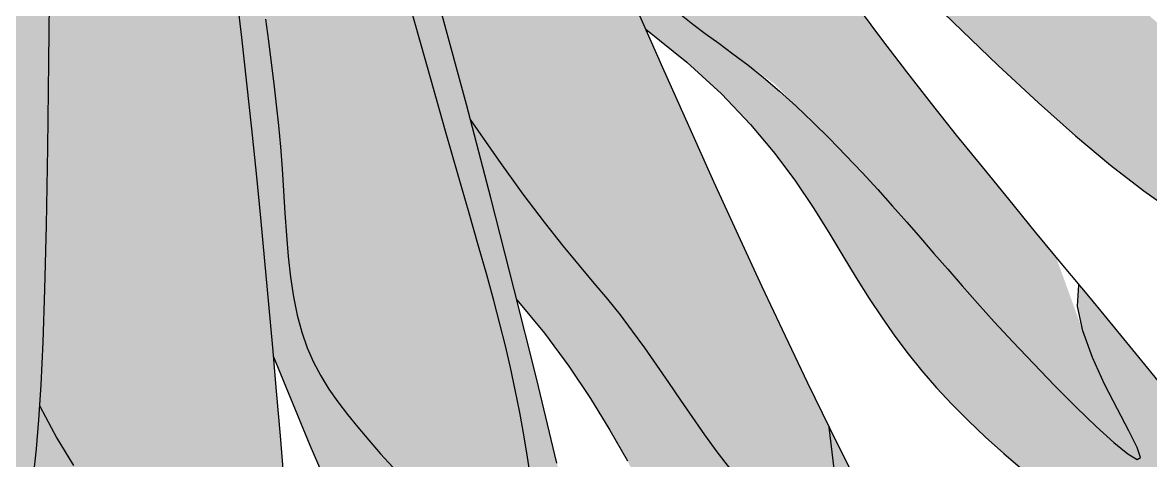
# Model space of a CAD drawing. Header units: millimetres. Extents: x 471 to 1044, y 7 to 541.
# Drawn here: x 530.57 to 540.52, y 172.31 to 176.17 of the extents above; entities that cross this region are included whole.
import ezdxf

# ---------------------------------------------------------------- set-up
doc = ezdxf.new("R2010")
doc.units = ezdxf.units.MM
for name, color, linetype in [('Images', 7, 'Continuous'), ('magpie', 4, 'Continuous'), ('magpiefill', 3, 'Continuous')]:
    doc.layers.add(name, color=color, linetype=linetype)
picture_1 = doc.add_image_def('image6.png', size_in_pixel=(273, 248))

msp = doc.modelspace()

# ---------------------------------------------------------------- hatches: boundary and pattern name
at = {"layer": 'magpiefill'}
h = msp.add_hatch(color=253, dxfattribs=at)
h.dxf.hatch_style = 1
h.paths.add_polyline_path([(541.5129432499475, 175.3733908780069), (541.1127354585493, 175.7141268329055), (540.7082558464232, 176.0632399784378), (540.3062636119953, 176.4163525426866), (540.0832722351145, 176.6166263986328), (540.0964367161837, 176.3942405633852), (540.0446869026903, 176.2707380769774), (539.9376052599828, 176.231745671993), (539.7847742534104, 176.2628900810153), (539.5957763483219, 176.3497980366276), (539.3801940100664, 176.4780962714135), (539.1476097039925, 176.6334115179562), (538.9076058954494, 176.8013705088393), (538.6683211800794, 176.9703017851824), (538.4321186746982, 177.1393411222519), (538.1999176264153, 177.3103261038506), (537.9726372823399, 177.4850943137814), (537.751196889581, 177.665483335847), (537.5365156952483, 177.8533307538502), (537.3295129464508, 178.050474151594), (537.1311078902978, 178.2587511128809), (536.9419223695313, 178.4792290594539), (536.761388609424, 178.709894764816), (536.5886414308814, 178.9479648404101), (536.4228156548088, 179.1906558976791), (536.2630461021118, 179.435184548066), (536.1084675936959, 179.6787674030136), (535.9582149504662, 179.9186210739652), (535.8114229933284, 180.1519621723638), (535.6709387938544, 180.3737770982281), (535.5544584262817, 180.5701314058835), (535.4833902155146, 180.7248604382309), (535.479142486457, 180.8217995381715), (535.5631235640134, 180.8447840486066), (535.7567417730875, 180.7776493124373), (536.0814054385836, 180.6042306725647), (536.5585228854058, 180.3083634718902), (536.4583888237548, 180.4277822134268), (536.1180949074384, 180.8347102071736), (535.7770584373961, 181.2389702475766), (535.4361133592124, 181.634916921545), (535.0960936184708, 182.0169048159881), (534.7578331607554, 182.3792885178154), (534.4221659316498, 182.7164226139366), (534.3642722374191, 182.6006932344003), (534.6225995312213, 182.2779447045828), (534.7517646050144, 181.9551961747652), (534.4290515689423, 181.6787247453678), (534.611589627921, 181.4126232306708), (534.805775353306, 181.1271896683587), (535.0088015192969, 180.8262049470582), (535.2178609000931, 180.5134499553961), (535.4301462698947, 180.192705581999), (535.642850402901, 179.8677527154936), (535.8531660733117, 179.5423722445068), (536.0582860553264, 179.2203450576653), (536.2561548817556, 178.9047273124697), (536.4477241198529, 178.5956762419166), (536.6346970954821, 178.2926243478775), (536.6518698916786, 178.2648594075045), (537.2840247359254, 177.645132735068), (537.8439632266233, 177.0942488595479), (538.3403025302576, 176.6065423972896), (538.7816598133137, 176.176347964639), (539.1766522422763, 175.798000177942), (539.5338969836308, 175.4658336535445), (539.8620112038622, 175.1741830077922), (540.1696120694555, 174.9173828570311), (540.4639571569685, 174.6900770013427), (540.7468656832483, 174.4881459757515), (541.0187972752149, 174.3077794990177), (541.2802115597879, 174.1451672899015), (541.5315681638872, 173.9964990671633), (541.7733267144326, 173.857964549563), (542.0059468383439, 173.7257534558611), (542.2298881625408, 173.5960555048177), (542.4453985253983, 173.4660557725429), (542.6518786111118, 173.3369207645459), (542.8485173153316, 173.2108123436858), (543.0345035337083, 173.0898923728216), (543.2090261618922, 172.9763227148124), (543.371274095534, 172.8722652325172), (543.5204362302838, 172.7798817887953), (543.6557014617924, 172.7013342465054), (543.7765651014132, 172.6382259873924), (543.8837481233122, 172.5899264687435), (543.9782779173582, 172.5552466667312), (544.0611818734203, 172.5329975575283), (544.1334873813676, 172.5219901173076), (544.196221831069, 172.5210353222417), (544.2504126123935, 172.5289441485034), (544.29708711521, 172.5445275722655), (544.3368131069548, 172.5668758096367), (544.3683198653321, 172.5961960364708), (544.3898770456135, 172.6329746685577), (544.3997543030706, 172.6776981216872), (544.3962212929748, 172.7308528116491), (544.3775476705976, 172.7929251542333), (544.3420030912105, 172.8644015652297), (544.287857210085, 172.9457684604282), (544.2132985698144, 173.0378455436166), (544.1161912622779, 173.1427856705752), (543.9943182666768, 173.2630749850823), (543.8454625622123, 173.4011996309163), (543.6674071280856, 173.5596457518556), (543.4579349434977, 173.7408994916784), (543.2148289876496, 173.9474469941632), (542.9358722397428, 174.1817744030881), (542.6203437155157, 174.4452238762825), (542.2735065768568, 174.7345616277783), (541.902120022192, 175.0454098856588)])
h = msp.add_hatch(color=255, dxfattribs=at)
h.dxf.hatch_style = 1
h.paths.add_polyline_path([(536.0756619253268, 176.6063701838495), (536.1373867386179, 176.5069786664588), (536.2082500458465, 176.4139646526996), (536.2898740702938, 176.3266705842116), (536.3819343623679, 176.2431057481584), (536.4836198042588, 176.1609461430841), (536.5941192781561, 176.0778677675331), (537.1968678463733, 175.6388053242409), (537.9479264858328, 174.8947908124799), (538.4026775616269, 174.3799632307091), (538.4737025758772, 174.2977867283249), (538.9360431922443, 173.7662897622925), (538.9965750183588, 173.6979501778399), (539.1449711071208, 173.5337389371298), (539.3090484748504, 173.3562322793325), (539.4899066082726, 173.16507890695), (539.6796327542219, 172.9693316020741), (539.8680610995604, 172.7803941666947), (540.0450258311499, 172.6096704028016), (540.2003611358527, 172.4685641123843), (540.3239012005308, 172.3684790974325), (540.4054802120462, 172.3208191599361), (540.434932357261, 172.3369881018846), (540.410460381433, 172.4121497871272), (540.1178699202178, 172.9838340569436), (540.0103341052923, 173.2193314030607), (539.688497011969, 174.1088735124829), (538.8412026585016, 175.139442463938), (538.0168856734404, 176.1936436980698), (537.3916980027518, 177.0888054211338), (536.9348166043899, 177.8073917640732), (536.2526214458297, 178.9103634457599), (536.0582860553263, 179.2203450576653), (535.8531660733117, 179.5423722445069), (535.642850402901, 179.8677527154936), (535.4301462698946, 180.1927055819991), (535.2178609000931, 180.5134499553961), (535.0088015192968, 180.8262049470584), (534.8057753533059, 181.1271896683588), (534.611589627921, 181.4126232306708), (534.4290515689423, 181.6787247453678), (534.2996882736313, 181.5678979389843), (534.2351071636265, 181.1805997032031), (534.4288533474239, 180.7933014674222), (534.385578433279, 180.7770815346783), (534.4597864916184, 180.4587183441085), (534.5457260370075, 180.1658813767668), (534.64085596988, 179.8955417065667), (534.7426351906694, 179.6446704074217), (534.8485225998093, 179.4102385532452), (534.9559770977335, 179.1892172179506), (535.0624575848753, 178.9785774754514), (535.4078787981065, 178.2966038786901), (535.6605219988751, 177.6688518544615), (536.0547702848376, 176.6468940771549)])
h = msp.add_hatch(color=253, dxfattribs=at)
h.dxf.hatch_style = 1
h.paths.add_polyline_path([(541.3704679469944, 172.0403183733727), (541.1593736602707, 172.3093166070394), (540.9384199828424, 172.5862146251127), (540.7094093602199, 172.8693820283376), (540.4742343580015, 173.1573055194195), (540.2347875417854, 173.4484718010639), (539.9929614771704, 173.7413675759764), (539.8920629609178, 173.8634187815928), (539.8803022887134, 173.6721930009657), (539.9254799395494, 173.4538641997896), (540.0103341052923, 173.2193314030607), (540.1178699202178, 172.9838340569436), (540.2310925186016, 172.7626116076029), (540.3330070347196, 172.5709035012031), (540.4066186028475, 172.4239491839087), (540.434932357261, 172.3369881018846), (540.4054802120462, 172.3208191599361), (540.3239012005308, 172.3684790974325), (540.2003611358527, 172.4685641123843), (540.0450258311499, 172.6096704028016), (539.8680610995604, 172.7803941666947), (539.6796327542219, 172.9693316020741), (539.4899066082726, 173.16507890695), (539.3090484748504, 173.3562322793326), (539.1449711071208, 173.5337389371298), (538.9965750183588, 173.6979501778399), (538.8605076618676, 173.8515683188584), (538.7334164909494, 173.9972956775811), (538.6119489589073, 174.1378345714036), (538.492752519044, 174.2758873177219), (538.372474624662, 174.4141562339315), (538.2477627290642, 174.5553436374281), (538.1160843973128, 174.7013231347407), (537.9781876415068, 174.8506534889314), (537.8356405855048, 175.0010647521953), (537.6900113531656, 175.1502869767278), (537.5428680683476, 175.2960502147242), (537.3957788549096, 175.4360845183796), (537.2503118367099, 175.5681199398895), (537.1080351376073, 175.689886531449), (536.9703907137857, 175.7998800034634), (536.8383158507297, 175.8996586991785), (536.71262166625, 175.9915466200497), (536.5941192781561, 176.0778677675331), (536.4836198042588, 176.1609461430841), (536.3819343623679, 176.2431057481584), (536.2898740702938, 176.3266705842116), (536.2082500458465, 176.4139646526996), (536.1373867386179, 176.5069786664588), (536.0756619253268, 176.6063701838495), (536.0209667144732, 176.7124634746129), (535.9711922145572, 176.8255828084902), (535.9242295340792, 176.9460524552225), (535.8779697815396, 177.0741966845509), (535.8303040654383, 177.2103397662166), (535.7791234942758, 177.3548059699609), (535.7226616488157, 177.5077754445012), (535.6605219988751, 177.6688518544615), (535.592650486535, 177.8374947434421), (535.5189930538763, 178.0131636550433), (535.4394956429794, 178.1953181328655), (535.3541041959254, 178.383417720509), (535.262764654795, 178.576921961574), (535.1654229616688, 178.7752903996611), (535.0624575848753, 178.9785774754514), (534.9559770977334, 179.1892172179506), (534.8485225998093, 179.4102385532452), (534.7426351906694, 179.6446704074217), (534.64085596988, 179.8955417065667), (534.5457260370075, 180.1658813767668), (534.4597864916184, 180.4587183441084), (534.385578433279, 180.7770815346783), (533.9121959060359, 180.5996523495317), (534.2770083369031, 179.920296453217), (534.6136113484215, 179.263937478029), (534.9252005827273, 178.6299770240814), (535.2149716819565, 178.0178166914874), (535.4861202882455, 177.4268580803603), (535.7418420437305, 176.8565027908133), (535.9853325905475, 176.3061524229598), (536.0691445272516, 176.1163529486039), (536.4302693894191, 175.8251520751245), (536.7358320084679, 175.5449111147061), (536.9930591606668, 175.2760100350297), (537.2091776222841, 175.0188288037766), (537.3914141695884, 174.7737473886276), (537.5469955788483, 174.5411457572637), (537.6831486263321, 174.3214038773662), (537.8071000883086, 174.114901716616), (537.9251832039122, 173.9216721712717), (538.0401570637415, 173.7403598519023), (538.153887221261, 173.5692622976542), (538.2682392299355, 173.4066770476738), (538.3850786432293, 173.2509016411076), (538.5062710146073, 173.1002336171021), (538.6336818975337, 172.9529705148037), (538.7691768454735, 172.8074098733587), (538.9141122133702, 172.6621690061887), (539.0678075620847, 172.5171443238141), (539.2290732539564, 172.3725520110306), (539.3967196513255, 172.2286082526335), (539.5695571165317, 172.0855292334184), (539.7463960119147, 171.9435311381807), (539.9260466998145, 171.802830151716), (540.1073195425708, 171.6636424588197), (540.2890158951137, 171.526292337927), (540.4699010827342, 171.3915364420324), (540.6487314233136, 171.2602395177698), (540.8242632347329, 171.1332663117731), (540.9952528348736, 171.0114815706766), (541.1604565416168, 170.8957500411142), (541.3186306728437, 170.78693646972), (541.4685315464355, 170.685905603128), (541.6091497974384, 170.5933240167134), (541.7404133295573, 170.5090656008158), (541.8624843636622, 170.4328060745159), (541.9755251206232, 170.3642211568944), (542.0796978213099, 170.3029865670321), (542.1751646865923, 170.2487780240096), (542.2620879373404, 170.2012712469078), (542.3406297944241, 170.1601419548072), (542.4109614906099, 170.1251289206875), (542.4732903062509, 170.0962231331226), (542.527832533597, 170.0734786345853), (542.5748044648979, 170.0569494675487), (542.6144223924032, 170.0466896744855), (542.646902608363, 170.0427532978685), (542.6724614050268, 170.0451943801705), (542.6913150746445, 170.0540669638644), (542.7033464558294, 170.0698124262411), (542.707104572649, 170.094421483863), (542.7008049955342, 170.1302721881108), (542.6826632949161, 170.1797425903652), (542.6508950412257, 170.2452107420067), (542.6037158048939, 170.3290546944158), (542.5393411563517, 170.4336524989732), (542.4559866660303, 170.5613822070595), (542.3523906168002, 170.7138562099822), (542.2293821412914, 170.8896242587564), (542.088313084573, 171.0864704443242), (541.9305352917146, 171.3021788576277), (541.7574006077858, 171.5345335896089), (541.5702608778558, 171.7813187312099)])
h = msp.add_hatch(color=255, dxfattribs=at)
h.dxf.hatch_style = 1
h.paths.add_polyline_path([(535.9853325905475, 176.3061524229598), (535.7418420437303, 176.8565027908133), (535.4861202882454, 177.4268580803603), (535.2149716819565, 178.0178166914874), (534.9252005827273, 178.6299770240815), (534.6136113484215, 179.263937478029), (534.2770083369032, 179.9202964532169), (533.9121959060359, 180.5996523495317), (533.3955384646481, 180.7287517614586), (533.4601195746529, 180.2769038197141), (533.1331474436873, 180.1877740393351), (533.270669771875, 179.7465455484325), (533.4358495291337, 179.1967568136304), (533.6232215939974, 178.5564180208945), (533.8273208449993, 177.8435393561904), (534.0426821606732, 177.0761310054835), (534.2638404195527, 176.2722031547397), (534.4853305001712, 175.4497659899243), (534.5196367768416, 175.3192783757592), (534.7683725059887, 174.9604503744308), (534.9846545978736, 174.6615866535943), (535.1727793860706, 174.4131943705528), (535.337043204154, 174.2057806826096), (535.4817423856983, 174.0298527470679), (535.6111732642778, 173.8759177212311), (535.7296321734669, 173.7344827624023), (535.8414154468401, 173.5960550278847), (535.9502070059175, 173.4529580184208), (536.0572411240037, 173.3047806085091), (536.1631396623488, 173.1529280160877), (536.2685244822035, 172.9988054590943), (536.3740174448178, 172.8438181554671), (536.4802404114422, 172.6893713231436), (536.587815243327, 172.5368701800617), (536.6973638017225, 172.3877199441594), (536.8091294280291, 172.243420411428), (536.9218413842473, 172.1058496900729), (537.033850412527, 171.9769804663529), (537.143507255019, 171.8587854265269), (537.2491626538734, 171.7532372568538), (537.3491673512406, 171.6623086435923), (537.441872089271, 171.5879722730014), (537.5256276101147, 171.5322008313399), (537.5988099942755, 171.4981644286082), (537.6598966756688, 171.4938228697731), (537.7073904265636, 171.5283333835428), (537.7397940192285, 171.6108531986258), (537.7556102259324, 171.7505395437303), (537.7533418189441, 171.9565496475646), (537.7314915705323, 172.238040738837), (537.6885622529658, 172.6041700462559), (537.4997098709762, 172.9919244831077), (537.3012371874598, 173.4070508271613), (537.0967893674468, 173.8419311295607), (536.8863934533574, 174.2963762230207), (536.6700764876118, 174.7701969402563), (536.4478655126302, 175.2632041139822), (536.2197875708329, 175.7752085769133)])
h = msp.add_hatch(color=255, dxfattribs=at)
h.dxf.hatch_style = 1
h.paths.add_polyline_path([(534.1748498286449, 175.6669118288522), (534.0310457012004, 176.1738114935599), (533.8719081264521, 176.7325305042046), (533.6982058659838, 177.3377396743128), (533.5107076813789, 177.984109817411), (533.3101823342207, 178.6663117470254), (533.0973985860928, 179.3790162766825), (532.8731251985787, 180.1168942199091), (532.7497188032501, 180.0832547018238), (532.4268075456596, 180.2769038197141), (532.2330613618622, 180.3414535256777), (532.0559887621985, 180.105475009488), (532.096654791542, 179.9044351462929), (532.1420197644658, 179.7092022424179), (532.1906708221957, 179.5171863618231), (532.241195105958, 179.3257975684684), (532.2921797569788, 179.132445926314), (532.3422119164842, 178.9345414993199), (532.3898787257003, 178.7294943514461), (532.4337673258532, 178.5147145466526), (532.4728265067929, 178.2885617495084), (532.5074516528653, 178.0531940270179), (532.5383997970399, 177.8117190467945), (532.5664279722864, 177.5672444764513), (532.5922932115747, 177.3228779836016), (532.6167525478743, 177.081727235859), (532.6405630141547, 176.8468999008365), (532.664481643386, 176.6215036461474), (532.6890581848193, 176.4077588784896), (532.7140132528328, 176.2043369608987), (532.7388601780867, 176.0090219954951), (532.7631122912408, 175.8195980843986), (532.786282922955, 175.6338493297297), (532.8078854038895, 175.4495598336085), (532.8274330647039, 175.2645136981552), (532.8444392360585, 175.0764950254899), (532.8587326806996, 174.8840535740799), (532.8714038897205, 174.6888017277806), (532.8838587863005, 174.4931175267945), (532.8975032936196, 174.299379011324), (532.913743334857, 174.1099642215717), (532.9339848331928, 173.9272511977399), (532.9596337118063, 173.7536179800313), (532.9920958938773, 173.5914426086482), (533.0325069322254, 173.4423464745249), (533.0809208982305, 173.3049243715226), (533.1371214929125, 173.1770144442344), (533.2008924172912, 173.0564548372532), (533.2720173723868, 172.9410836951722), (533.3502800592189, 172.8287391625842), (533.4354641788076, 172.7172593840824), (533.5273534321727, 172.6044825042597), (533.6255242377376, 172.48877812324), (533.7287238835394, 172.3706416632711), (533.8354923750185, 172.2511000021315), (533.9443697176155, 172.1311800175999), (534.0538959167708, 172.0119085874545), (534.1626109779249, 171.8943125894745), (534.2690549065184, 171.779418901438), (534.3717677079919, 171.6682544011235), (534.4694696369359, 171.5619900913699), (534.5616019445409, 171.462373475256), (534.6477861311485, 171.3712961809201), (534.7276436970992, 171.2906498365009), (534.800796142734, 171.2223260701372), (534.8668649683941, 171.1682165099676), (534.9254716744202, 171.1302127841308), (534.9762377611535, 171.1102065207654), (535.0188928705727, 171.1097470541752), (535.053599211209, 171.1290145433244), (535.0806271332312, 171.1678468533427), (535.1002469868085, 171.2260818493593), (535.1127291221098, 171.3035573965037), (535.1183438893041, 171.4001113599052), (535.1173616385604, 171.5155816046934), (535.1100527200477, 171.6498059959976), (535.0967235382519, 171.8021359788103), (535.0778247149265, 171.9699773175766), (535.0538429261419, 172.1502493566044), (535.0252648479683, 172.3398714402016), (534.9925771564762, 172.5357629126765), (534.9562665277359, 172.7348431183369), (534.9168196378178, 172.9340314014908), (534.8747231627923, 173.1302471064464), (534.8300762481047, 173.3223507483098), (534.7814279167009, 173.5169675253795), (534.7269396609016, 173.7226638067526), (534.6647729730278, 173.9480059615257), (534.5930893454001, 174.2015603587957), (534.5100502703394, 174.4918933676593), (534.4138172401667, 174.8275713572134), (534.3025517472025, 175.217160696555)])
h = msp.add_hatch(color=253, dxfattribs=at)
h.dxf.hatch_style = 1
h.paths.add_polyline_path([(535.7467132500738, 170.3064638602199), (535.6082082832253, 170.9146261511405), (535.4541030906363, 171.5774564293176), (535.2853980332162, 172.2875233088717), (535.1030934718743, 173.0373954039235), (534.90818976752, 173.8196413285938), (534.7016872810627, 174.6268296970031), (534.4853305001712, 175.4497659899243), (534.2638404195527, 176.2722031547397), (534.0426821606732, 177.0761310054835), (533.8273208449993, 177.8435393561904), (533.6232215939973, 178.5564180208946), (533.4358495291337, 179.1967568136305), (533.270669771875, 179.7465455484324), (533.1331474436873, 180.1877740393351), (532.8731251985787, 180.1168942199091), (533.0973985860928, 179.3790162766825), (533.3101823342207, 178.6663117470254), (533.5107076813789, 177.984109817411), (533.6982058659838, 177.3377396743129), (533.8719081264521, 176.7325305042047), (534.0310457012004, 176.17381149356), (534.1748498286449, 175.6669118288522), (534.3025517472025, 175.2171606965549), (534.4138172401666, 174.8275713572135), (534.5100502703394, 174.4918933676593), (534.5930893454001, 174.2015603587956), (534.6647729730278, 173.9480059615257), (534.7269396609016, 173.7226638067526), (534.7814279167009, 173.5169675253795), (534.8300762481047, 173.3223507483098), (534.8747231627923, 173.1302471064464), (534.9168196378178, 172.9340314014908), (534.9562665277359, 172.7348431183369), (534.9925771564762, 172.5357629126765), (535.0252648479683, 172.3398714402016), (535.0538429261419, 172.1502493566044), (535.0778247149265, 171.9699773175766), (535.0967235382519, 171.8021359788103), (535.1100527200477, 171.6498059959976), (535.1173616385604, 171.5155816046934), (535.1183438893041, 171.4001113599052), (535.1127291221098, 171.3035573965037), (535.1002469868085, 171.2260818493593), (535.0806271332312, 171.1678468533427), (535.053599211209, 171.1290145433244), (535.0188928705727, 171.1097470541752), (534.9762377611535, 171.1102065207654), (534.9254716744202, 171.1302127841308), (534.8668649683941, 171.1682165099676), (534.800796142734, 171.2223260701372), (534.7276436970992, 171.2906498365009), (534.6477861311485, 171.3712961809201), (534.5616019445409, 171.462373475256), (534.4694696369357, 171.56199009137), (534.3717677079918, 171.6682544011236), (534.2690549065185, 171.7794189014379), (534.162610977925, 171.8943125894744), (534.0538959167708, 172.0119085874546), (533.9443697176155, 172.1311800175998), (533.8354923750185, 172.2511000021315), (533.7287238835394, 172.3706416632711), (533.6255242377376, 172.48877812324), (533.5273534321727, 172.6044825042597), (533.4354641788076, 172.7172593840824), (533.3502800592189, 172.8287391625842), (533.2720173723868, 172.9410836951722), (533.2008924172912, 173.0564548372532), (533.1371214929125, 173.1770144442344), (533.0809208982305, 173.3049243715226), (533.0325069322254, 173.4423464745249), (532.9920958938773, 173.5914426086482), (532.9596337118063, 173.7536179800313), (532.9339848331928, 173.9272511977399), (532.913743334857, 174.1099642215717), (532.8975032936196, 174.299379011324), (532.8838587863005, 174.4931175267944), (532.8714038897205, 174.6888017277805), (532.8587326806996, 174.8840535740799), (532.8444392360585, 175.0764950254899), (532.8274330647039, 175.2645136981552), (532.8078854038895, 175.4495598336085), (532.786282922955, 175.6338493297297), (532.7631122912408, 175.8195980843985), (532.7388601780867, 176.0090219954951), (532.7140132528328, 176.2043369608986), (532.6890581848193, 176.4077588784895), (532.664481643386, 176.6215036461474), (532.6405630141547, 176.8468999008365), (532.6167525478743, 177.081727235859), (532.5922932115747, 177.3228779836018), (532.5664279722864, 177.5672444764513), (532.5383997970399, 177.8117190467945), (532.5074516528653, 178.0531940270179), (532.4728265067929, 178.2885617495084), (532.4337673258532, 178.5147145466526), (532.3898787257003, 178.7294943514461), (532.3422119164842, 178.9345414993198), (532.2921797569788, 179.132445926314), (532.241195105958, 179.3257975684684), (532.1906708221957, 179.5171863618231), (532.1420197644658, 179.7092022424179), (532.096654791542, 179.9044351462929), (532.0559887621985, 180.105475009488), (532.0393151780647, 180.0832547018238), (531.7164039204742, 179.8250558779696), (531.7961247946463, 179.6972997139203), (531.871289176831, 179.535268690903), (531.9423007956211, 179.3407399604159), (532.0095633796086, 179.1154906739567), (532.0734806573861, 178.8612979830236), (532.1344563575458, 178.5799390391145), (532.19289420868, 178.2731909937275), (532.2491979393811, 177.9428309983605), (532.303694979368, 177.5909840671683), (532.3564075628644, 177.2211666649329), (532.4072816252211, 176.8372431190927), (532.4562631017884, 176.4430777570864), (532.5032979279168, 176.042534906353), (532.5483320389568, 175.6394788943307), (532.5913113702588, 175.2377740484584), (532.6321818571732, 174.8412846961747), (532.6709525194487, 174.4526726298518), (532.7078847144271, 174.0697895015956), (532.743302883848, 173.6892844284462), (532.7775314694511, 173.3078065274432), (532.7847694054751, 173.2241099095514), (533.1036098627, 172.4449310550921), (533.3912214614594, 171.7803828694317), (533.6509531032609, 171.2165293510932), (533.8861536896121, 170.7394344985999), (534.1001721220204, 170.3351623104747), (534.296357301993, 169.9897767852406), (534.4780581310378, 169.6893419214209), (534.648623510662, 169.4199217175382), (534.8107270318569, 169.1699253588994), (534.9643410435489, 168.9371427779443), (535.1087625841482, 168.721709093896), (535.243288692065, 168.5237594259777), (535.3672164057094, 168.3434288934129), (535.4798427634917, 168.1808526154246), (535.580464803822, 168.0361657112357), (535.6683795651105, 167.90950330007), (535.7433076617355, 167.8007347721429), (535.8066640119473, 167.7086666016403), (535.8602871099647, 167.6318395337406), (535.9060154500061, 167.5687943136222), (535.94568752629, 167.5180716864633), (535.981141833035, 167.4782123974423), (536.0142168644597, 167.4477571917378), (536.0467511147826, 167.4252468145278), (536.0800964189776, 167.409654383066), (536.1136579750405, 167.4016825029055), (536.1463543217224, 167.402466151675), (536.1771039977745, 167.4131403070027), (536.2048255419477, 167.434839946517), (536.2284374929934, 167.4687000478464), (536.2468583896626, 167.5158555886193), (536.2590067707066, 167.5774415464641), (536.2637470990096, 167.6556828350334), (536.2597275339891, 167.7571641120772), (536.2455421591959, 167.8895599713699), (536.2197850581805, 168.0605450066857), (536.1810503144936, 168.2777938117989), (536.1279320116861, 168.5489809804837), (536.0590242333085, 168.8817811065144), (535.9729210629115, 169.2838687836652), (535.8686176302723, 169.760400942435)])
h = msp.add_hatch(color=255, dxfattribs=at)
h.dxf.hatch_style = 1
h.paths.add_polyline_path([(530.7862996387321, 174.6625021336583), (530.7591382856726, 173.5540781537465), (530.723212633625, 172.784107194578), (530.8718529916307, 172.5071966070793), (531.0169708092825, 172.2669798368153), (531.1556604165758, 172.0642409928036), (531.2878035666776, 171.8945713346998), (531.4132820127555, 171.7535621221598), (531.5319775079768, 171.6368046148392), (531.6437718055088, 171.5398900723938), (531.7485466585186, 171.4584097544791), (531.8463251930709, 171.3886221533705), (531.9376960268178, 171.3294546918201), (532.0233891503088, 171.2805020251993), (532.1041345540935, 171.2413588088796), (532.1806622287212, 171.2116196982324), (532.2537021647413, 171.1908793486293), (532.3239843527033, 171.1787324154416), (532.3922387831566, 171.1747735540409), (532.4590969400618, 171.1793795057044), (532.5247962810246, 171.1960553553317), (532.5894757570617, 171.2290882737287), (532.6532743191899, 171.2827654317006), (532.716330918426, 171.3613740000532), (532.7787845057869, 171.4692011495919), (532.8407740322893, 171.6105340511223), (532.9024384489501, 171.78965987545), (532.8763241407531, 172.1240270277089), (532.8437176561639, 172.5285287100347), (532.8108949129766, 172.9220049156261), (532.7775314694511, 173.3078065274431), (532.743302883848, 173.6892844284463), (532.7078847144271, 174.0697895015956), (532.6709525194487, 174.4526726298517), (532.6321818571732, 174.8412846961747), (532.5913113702588, 175.2377740484584), (532.5483320389568, 175.6394788943307), (532.5032979279168, 176.042534906353), (532.4562631017884, 176.4430777570865), (532.4072816252211, 176.8372431190926), (532.3564075628644, 177.2211666649328), (532.303694979368, 177.5909840671683), (532.2491979393811, 177.9428309983605), (532.19289420868, 178.2731909937275), (532.1344563575458, 178.5799390391145), (532.0734806573861, 178.8612979830236), (532.0095633796086, 179.1154906739567), (531.9423007956211, 179.3407399604159), (531.871289176831, 179.535268690903), (531.7961247946463, 179.6972997139203), (531.7164039204742, 179.8250558779696), (531.3934926628838, 179.9541552898968), (530.7990484631367, 179.5428241085788), (530.8079424296899, 179.2436421828352), (530.8130824633402, 178.7574841452758), (530.8147267549882, 178.1285101576633), (530.8131334955353, 177.4008803817603), (530.8085608758822, 176.6187549793294), (530.8012670869298, 175.8262941121332)])
h = msp.add_hatch(color=253, dxfattribs=at)
h.dxf.hatch_style = 1
h.paths.add_polyline_path([(530.5937692456572, 171.5710699558678), (530.6203554434072, 171.7881655369331), (530.6456483818289, 171.9914837427064), (530.6695624495866, 172.1945587126393), (530.6920165429758, 172.4148744833554), (530.7129295582918, 172.6699150914777), (530.73222039183, 172.9771645736296), (530.7498079398857, 173.3541069664344), (530.7656110987544, 173.8182263065154), (530.7795487647314, 174.3870066304957), (530.7915103195793, 175.0676579419344), (530.8012670869298, 175.8262941121332), (530.8085608758822, 176.6187549793294), (530.8131334955353, 177.4008803817603), (530.8147267549882, 178.1285101576633), (530.8130824633402, 178.7574841452758), (530.8079424296899, 179.2436421828352), (530.7990484631367, 179.5428241085788), (530.5539239639054, 179.3732079362253), (530.5539239639054, 179.6314067600792), (530.3544619189015, 179.8086175293928), (530.3493252725033, 179.7075095323182), (530.3515494962386, 179.6099078299234), (530.3596813602779, 179.5128099454034), (530.3722676347916, 179.4132134019532), (530.3878550899497, 179.3081157227678), (530.4049904959228, 179.1945144310419), (530.422220622881, 179.0694070499707), (530.4380922409948, 178.929791102749), (530.45139882855, 178.7726105490397), (530.4619206962952, 178.594595094377), (530.4696848630946, 178.392420880763), (530.4747183478122, 178.1627640502001), (530.4770481693121, 177.9023007446901), (530.4767013464585, 177.6077071062355), (530.4737048981157, 177.2756592768382), (530.4680858431475, 176.9028333985004), (530.459902748226, 176.4886935090468), (530.4493403712538, 176.0438552295921), (530.4366150179413, 175.581722077073), (530.421942993999, 175.1156975684269), (530.4055406051373, 174.6591852205907), (530.3876241570664, 174.2255885505014), (530.368409955497, 173.8283110750961), (530.3481143061393, 173.4807563113119), (530.3266921551187, 173.1929318589735), (530.3030530102207, 172.9612616494564), (530.2758450196452, 172.7787736970237), (530.2437163315925, 172.6384960159385), (530.205315094263, 172.5334566204641), (530.1592894558569, 172.4566835248635), (530.1042875645742, 172.4012047434), (530.0389575686154, 172.3600482903366), (529.9624883569005, 172.327368146139), (529.8762317812293, 172.3018221560832), (529.7820804341214, 172.2831941316477), (529.6819269080967, 172.2712678843109), (529.5776637956747, 172.2658272255513), (529.471183689375, 172.2666559668474), (529.3643791817175, 172.2735379196776), (529.2591428652217, 172.2862568955204), (529.1571690572207, 172.3046417449744), (529.0593589742998, 172.3287014751182), (528.9664155578582, 172.358490132151), (528.8790417492947, 172.3940617622713), (528.797940490008, 172.4354704116783), (528.7238147213972, 172.4827701265708), (528.6573673848609, 172.5360149531475), (528.599301421798, 172.5952589376073), (528.550130520413, 172.660664218547), (528.5096113561309, 172.7328253041541), (528.4773113511828, 172.8124447950139), (528.4527979277993, 172.9002252917118), (528.4356385082114, 172.9968693948331), (528.4254005146496, 173.1030797049632), (528.4216513693448, 173.2195588226875), (528.4239584945277, 173.3470093485912), (528.4319614064806, 173.4865212174566), (528.4455879976914, 173.640733700854), (528.4648382546994, 173.8126734045504), (528.4897121640441, 174.0053669343127), (528.5202097122648, 174.221840895908), (528.5563308859008, 174.4651218951036), (528.5980756714915, 174.7382365376664), (528.6454440555764, 175.0442114293634), (528.6983729470268, 175.384962511565), (528.7565469440426, 175.7579630680553), (528.8195875671555, 176.1595757182209), (528.8871163368977, 176.5861630814499), (528.9587547738009, 177.0340877771288), (529.0341243983972, 177.4997124246444), (529.1128467312183, 177.9793996433845), (529.1945432927962, 178.4695120527363), (529.0039544935246, 178.4695120527363), (528.9917828402195, 178.339326695245), (528.9599213335017, 178.1351188582415), (528.9117389954131, 177.8681735116436), (528.850604847995, 177.5497756253695), (528.7798879132888, 177.1912101693368), (528.7029572133359, 176.8037621134634), (528.623181770178, 176.398716427667), (528.5439306058564, 175.9873580818655), (528.4681283978824, 175.5799064169746), (528.3969224456456, 175.1823182578987), (528.3310157040057, 174.7994848005399), (528.271111127822, 174.4362972408005), (528.2179116719542, 174.0976467745825), (528.1721202912618, 173.7884245977881), (528.134439940604, 173.5135219063195), (528.1055735748406, 173.2778298960786), (528.0858095858813, 173.0842535577072), (528.0737781138371, 172.9277530608039), (528.0676947358693, 172.8013023697072), (528.0657750291392, 172.6978754487552), (528.0662345708083, 172.610446262286), (528.0672889380378, 172.5319887746381), (528.0671537079891, 172.4554769501496), (528.0640444578233, 172.3738847531587), (528.05652824101, 172.2818705959417), (528.0445780162505, 172.1808306825265), (528.0285182185544, 172.073845664879), (528.0086732829312, 171.9639961949653), (527.9853676443904, 171.8543629247512), (527.9589257379414, 171.7480265062027), (527.9296719985938, 171.6480675912857), (528.268627014865, 171.2884487446079), (528.5671974407626, 170.9769508182868), (528.8283097784217, 170.7095406895286), (529.0548905299773, 170.4821852355401), (529.2498661975648, 170.2908513335275), (529.4161632833188, 170.1315058606973), (529.5567082893748, 170.000115694256), (529.6744277178677, 169.8926477114102), (529.7721929084416, 169.8054347147046), (529.8526545507757, 169.7362732080392), (529.9184081720582, 169.6833256206521), (529.9720492994775, 169.6447543817818), (530.0161734602217, 169.6187219206666), (530.053376181479, 169.6033906665448), (530.0862529904377, 169.5969230486547), (530.1173994142861, 169.5974814962347), (530.1489513566576, 169.6040931795681), (530.1812062269672, 169.6192442331181), (530.2140018110756, 169.6462855323931), (530.2471758948429, 169.688567952901), (530.2805662641298, 169.7494423701502), (530.3140107047965, 169.832259659649), (530.3473470027034, 169.9403706969055), (530.3804129437111, 170.0771263574281), (530.4130553244547, 170.244283146406), (530.4451569846694, 170.4372200877534), (530.4766097748652, 170.6497218350656), (530.5073055455518, 170.8755730419378), (530.5371361472395, 171.1085583619654), (530.5659934304379, 171.3424624487436)])
h = msp.add_hatch(color=253, dxfattribs=at)
h.dxf.hatch_style = 1
h.paths.add_polyline_path([(537.2926073956821, 170.2016491175862), (537.4403546054513, 170.0384108668126), (537.5946987523946, 169.8720379402304), (537.7531524588139, 169.7050164667137), (537.913228347011, 169.5398325751369), (538.0724390392878, 169.3789723943741), (538.228297157946, 169.2249220532994), (538.3783153252875, 169.080167680787), (538.5200061636141, 168.9471954057112), (538.6513329068856, 168.8279689103569), (538.7720612356939, 168.7223620906529), (538.8824074422886, 168.6297263959387), (538.9825878189195, 168.5494132755539), (539.0728186578364, 168.4807741788381), (539.1533162512892, 168.4231605551309), (539.2242968915274, 168.3759238537718), (539.285976870801, 168.3384155241003), (539.3385634694631, 168.310374347169), (539.3822279202802, 168.2930884308821), (539.4171324441222, 168.2882332148566), (539.4434392618591, 168.2974841387098), (539.4613105943607, 168.3225166420588), (539.470908662497, 168.3650061645207), (539.4723956871378, 168.4266281457125), (539.465933889153, 168.5090580252516), (539.4515142566462, 168.6134848244811), (539.4284428466542, 168.7391518916486), (539.3958544834479, 168.8848161567283), (539.3528839912977, 169.0492345496937), (539.2986661944743, 169.2311640005188), (539.2323359172482, 169.4293614391775), (539.1530279838901, 169.6425837956436), (539.0598772186704, 169.8695879998909), (538.952342886478, 170.1095002994486), (538.8311820146739, 170.3629242120672), (538.6974760712372, 170.6308325730523), (538.5523065241473, 170.9141982177098), (538.3967548413832, 171.2139939813454), (538.1152797402711, 171.755590998011), (537.8786216588377, 172.221690339178), (537.6885853396808, 172.6039731476453), (537.7718425621655, 171.8939010818892), (537.7206200687345, 171.4415117682909), (537.4573234542688, 171.5639684183525), (537.1497810727317, 171.8435993057861), (536.8092409238471, 172.2353993714258), (536.545525760829, 172.594447261706), (536.3740174448178, 172.8438181554671), (536.2685244822036, 172.9988054590943), (536.1631396623488, 173.1529280160877), (536.0572411240037, 173.3047806085091), (535.9502070059175, 173.4529580184208), (535.8414154468401, 173.5960550278847), (535.7296321734669, 173.7344827624023), (535.6111732642777, 173.8759177212312), (535.3893027647244, 174.1397932465773), (535.0757232389075, 174.5357458469251), (534.7683725059887, 174.9604503744308), (534.5196367768416, 175.3192783757591), (534.7016872810627, 174.6268296970031), (534.9316989917298, 173.7277471695546), (535.281806101522, 173.3045487851809), (535.6601594486001, 172.7381768240549), (535.9062968855756, 172.3066387974831), (536.046834089642, 172.0484011774823), (536.1771143741187, 171.8047868302597), (536.3005358877238, 171.5783205723332), (536.42019177391, 171.3705794651665), (536.5379551550708, 171.1793495500023), (536.6553941483343, 171.0014691130282), (536.7740768708288, 170.8337764404324), (536.8955714396825, 170.6731098184023), (537.0214459720238, 170.5163075331261), (537.1532685849809, 170.3602078707914)])
h = msp.add_hatch(color=253, dxfattribs=at)
h.dxf.hatch_style = 1
h.paths.add_polyline_path([(532.973783307104, 170.8296684623213), (532.9418977069431, 171.2708947224622), (532.9090388084841, 171.705148985688), (532.9024384489501, 171.7896598754499), (532.8407740322893, 171.6105340511223), (532.7787845057869, 171.4692011495919), (532.716330918426, 171.3613740000532), (532.6532743191899, 171.2827654317006), (532.5894757570617, 171.2290882737287), (532.5247962810246, 171.1960553553317), (532.4590969400618, 171.1793795057044), (532.3922387831566, 171.1747735540409), (532.3239843527033, 171.1787324154416), (532.2537021647413, 171.1908793486293), (532.1806622287212, 171.2116196982324), (532.1041345540935, 171.2413588088796), (532.0233891503088, 171.2805020251993), (531.9376960268178, 171.3294546918201), (531.8463251930709, 171.3886221533705), (531.7485466585186, 171.4584097544791), (531.6437718055088, 171.5398900723938), (531.5319775079768, 171.6368046148392), (531.4132820127555, 171.7535621221598), (531.2878035666776, 171.8945713346998), (531.1556604165758, 172.0642409928036), (531.0169708092825, 172.2669798368153), (530.8718529916307, 172.5071966070793), (530.720425210453, 172.7893000439396), (530.7129295582918, 172.6699150914777), (530.6920165429758, 172.4148744833554), (530.6695624495866, 172.1945587126393), (530.6602881814041, 172.1158029044934), (530.9442328062728, 171.4127631472859), (531.1947371755763, 170.8475842839168), (531.4148481152989, 170.4011586882825), (531.6076124514257, 170.0543787342795), (531.7760770099411, 169.7881367958046), (531.9232886168301, 169.5833252467542), (532.0522940980771, 169.420836461025), (532.1661402796672, 169.2815628125134), (532.2676005015406, 169.1496758615568), (532.3583541594606, 169.0224639142548), (532.4398071631464, 168.9004944631476), (532.5133654223167, 168.7843350007755), (532.5804348466908, 168.6745530196786), (532.6424213459874, 168.5717160123972), (532.7007308299258, 168.4763914714717), (532.7567692082247, 168.3891468894421), (532.8115007897202, 168.311698244922), (532.8641234797159, 168.2503554608168), (532.9133935826325, 168.2125769461055), (532.9580674028904, 168.2058211097668), (532.9969012449104, 168.2375463607795), (533.0286514131129, 168.3152111081223), (533.0520742119188, 168.4462737607741), (533.0659259457483, 168.6381927277137), (533.0694045221488, 168.8953908087998), (533.0634742611733, 169.2101483674124), (533.0495410860013, 169.571710157811), (533.0290109198128, 169.9693209342556), (533.0032896857872, 170.3922254510057)])

# ---------------------------------------------------------------- linework, layer by layer
at = {"layer": 'magpie'}
for points in [[(537.8786216588377, 172.221690339178), (537.6921803755755, 172.5967412646849), (537.4997098709762, 172.9919244831077), (537.3012371874598, 173.4070508271613), (537.0967893674468, 173.8419311295607), (536.8863934533574, 174.2963762230207), (536.6700764876118, 174.7701969402562), (536.4478655126302, 175.2632041139821), (536.219787570833, 175.7752085769132), (535.9853325905475, 176.3061524229598), (535.7418420437303, 176.8565027908133), (535.4861202882455, 177.4268580803603), (535.2149716819565, 178.0178166914874), (534.9252005827273, 178.6299770240815), (534.6136113484215, 179.263937478029), (534.2770083369032, 179.9202964532169), (533.912195906036, 180.5996523495315)], [(535.2853980332162, 172.2875233088717), (535.1030934718743, 173.0373954039235), (534.90818976752, 173.8196413285938), (534.7016872810627, 174.6268296970031), (534.4853305001712, 175.4497659899243), (534.2638404195527, 176.2722031547397), (534.0426821606732, 177.0761310054835), (533.8273208449993, 177.8435393561904), (533.6232215939974, 178.5564180208945), (533.4358495291337, 179.1967568136304), (533.270669771875, 179.7465455484325), (533.1331474436873, 180.1877740393351)], [(535.0538429261419, 172.1502493566044), (535.0252648479683, 172.3398714402016), (534.9925771564762, 172.5357629126765), (534.9562665277359, 172.7348431183369), (534.9168196378178, 172.9340314014908), (534.8747231627923, 173.1302471064464), (534.8300762481047, 173.3223507483098), (534.7814279167009, 173.5169675253795), (534.7269396609016, 173.7226638067526), (534.6647729730278, 173.9480059615257), (534.5930893454001, 174.2015603587957), (534.5100502703394, 174.4918933676593), (534.4138172401666, 174.8275713572135), (534.3025517472025, 175.2171606965549), (534.1748498286449, 175.6669118288522), (534.0310457012004, 176.1738114935599), (533.8719081264521, 176.7325305042046), (533.6982058659838, 177.3377396743128), (533.5107076813789, 177.984109817411), (533.3101823342207, 178.6663117470254), (533.0973985860928, 179.3790162766825), (532.8731251985787, 180.116894219909)], [(532.8763241407531, 172.1240270277089), (532.8437176561639, 172.5285287100348), (532.8108949129766, 172.9220049156261), (532.7775314694511, 173.3078065274432), (532.743302883848, 173.6892844284463), (532.7078847144271, 174.0697895015957), (532.6709525194487, 174.4526726298517), (532.6321818571732, 174.8412846961747), (532.5913113702588, 175.2377740484584), (532.5483320389568, 175.6394788943307), (532.5032979279168, 176.042534906353), (532.4562631017884, 176.4430777570865), (532.4072816252211, 176.8372431190926), (532.3564075628644, 177.2211666649328), (532.303694979368, 177.5909840671683), (532.2491979393811, 177.9428309983605), (532.19289420868, 178.2731909937275), (532.1344563575458, 178.5799390391145), (532.0734806573861, 178.8612979830236), (532.0095633796086, 179.1154906739567), (531.9423007956211, 179.3407399604159), (531.871289176831, 179.535268690903), (531.7961247946463, 179.6972997139203), (531.7164039204742, 179.8250558779695)], [(530.5659934304379, 171.3424624487436), (530.5937692456572, 171.5710699558678), (530.6203554434072, 171.7881655369331), (530.6456483818289, 171.9914837427064), (530.6695624495866, 172.1945587126393), (530.6920165429758, 172.4148744833554), (530.7129295582918, 172.6699150914777), (530.73222039183, 172.9771645736296), (530.7498079398857, 173.3541069664344), (530.7656110987544, 173.8182263065154), (530.7795487647314, 174.3870066304957), (530.7915103195793, 175.0676579419344), (530.8012670869298, 175.8262941121332), (530.8085608758822, 176.6187549793294), (530.8131334955353, 177.4008803817603), (530.8147267549882, 178.1285101576633), (530.8130824633402, 178.7574841452758), (530.8079424296899, 179.2436421828352), (530.7990484631367, 179.5428241085787)], [(536.6518698916786, 178.2648594075045), (537.2840247359253, 177.6451327350682), (537.8439632266233, 177.0942488595479), (538.3403025302576, 176.6065423972896), (538.7816598133137, 176.176347964639), (539.1766522422763, 175.798000177942), (539.5338969836308, 175.4658336535445), (539.8620112038622, 175.1741830077922), (540.1696120694555, 174.9173828570311), (540.4639571569685, 174.6900770013427), (540.7468656832483, 174.4881459757515)], [(540.7094093602199, 172.8693820283376), (540.4742343580015, 173.1573055194195), (540.2347875417854, 173.4484718010639), (539.9929614771704, 173.7413675759764), (539.7506487297547, 174.0344795468625), (539.5097418651367, 174.3262944164277), (539.2721334489148, 174.6152988873776), (539.0394096332279, 174.9003760012095), (538.811930916376, 175.1819941545874), (538.5897513831995, 175.4610180829673), (538.3729251185392, 175.7383125218052), (538.1615062072354, 176.014742206557), (537.9555487341286, 176.2911718726786)], [(532.7140132528328, 176.2043369608987), (532.7388601780867, 176.0090219954951), (532.7631122912408, 175.8195980843986), (532.786282922955, 175.6338493297297), (532.8078854038895, 175.4495598336085), (532.8274330647039, 175.2645136981552), (532.8444392360585, 175.0764950254899), (532.8587326806996, 174.8840535740799), (532.8714038897205, 174.6888017277806), (532.8838587863005, 174.4931175267945), (532.8975032936196, 174.299379011324), (532.913743334857, 174.1099642215717), (532.9339848331928, 173.9272511977399), (532.9596337118063, 173.7536179800313), (532.9920958938773, 173.5914426086482), (533.0325069322254, 173.4423464745249), (533.0809208982305, 173.3049243715226), (533.1371214929125, 173.1770144442344), (533.2008924172912, 173.0564548372532), (533.2720173723868, 172.9410836951722), (533.3502800592189, 172.8287391625842), (533.4354641788076, 172.7172593840824), (533.5273534321727, 172.6044825042597), (533.6255242377376, 172.48877812324), (533.7287238835394, 172.3706416632711), (533.8354923750185, 172.2511000021315)], [(536.3819343623679, 176.2431057481584), (536.4836198042588, 176.1609461430841), (536.5941192781561, 176.0778677675331), (536.7126216662499, 175.9915466200499), (536.8383158507297, 175.8996586991785), (536.9703907137856, 175.7998800034634), (537.1080351376073, 175.689886531449), (537.2503118367099, 175.5681199398895), (537.3957788549096, 175.4360845183796), (537.5428680683476, 175.2960502147242), (537.6900113531656, 175.1502869767278), (537.8356405855048, 175.0010647521953), (537.9781876415068, 174.8506534889314), (538.1160843973128, 174.7013231347407), (538.2477627290642, 174.5553436374281), (538.372474624662, 174.4141562339315), (538.492752519044, 174.2758873177219), (538.6119489589073, 174.1378345714036), (538.7334164909495, 173.9972956775811), (538.8605076618676, 173.8515683188584), (538.996575018359, 173.6979501778399), (539.1449711071208, 173.5337389371298), (539.3090484748504, 173.3562322793326), (539.4899066082726, 173.16507890695), (539.6796327542219, 172.9693316020741), (539.8680610995604, 172.7803941666947), (540.0450258311499, 172.6096704028016), (540.2003611358527, 172.4685641123843), (540.3239012005308, 172.3684790974325), (540.4054802120462, 172.3208191599361), (540.434932357261, 172.3369881018846), (540.4066186028475, 172.4239491839087), (540.3330070347196, 172.5709035012031), (540.2310925186016, 172.7626116076029), (540.1178699202178, 172.9838340569436), (540.0103341052923, 173.2193314030607), (539.9254799395494, 173.4538641997896), (539.8803022887134, 173.6721930009657), (539.8917960185084, 173.8590783604243)], [(536.0691445272516, 176.1163529486039), (536.4302693894191, 175.8251520751245), (536.7358320084679, 175.5449111147061), (536.9930591606668, 175.2760100350297), (537.2091776222841, 175.0188288037766), (537.3914141695884, 174.7737473886276), (537.5469955788483, 174.5411457572637), (537.6831486263321, 174.3214038773662), (537.8071000883086, 174.114901716616), (537.9251832039122, 173.9216721712717), (538.0401570637415, 173.7403598519023), (538.153887221261, 173.5692622976542), (538.2682392299355, 173.4066770476738), (538.3850786432293, 173.2509016411076), (538.5062710146073, 173.1002336171021), (538.6336818975337, 172.9529705148037), (538.7691768454735, 172.8074098733587), (538.9141122133702, 172.6621690061887), (539.0678075620846, 172.5171443238141), (539.2290732539564, 172.3725520110306), (539.3967196513255, 172.2286082526335)], [(534.5196367768415, 175.3192783757592), (534.7683725059887, 174.9604503744308), (534.9846545978736, 174.6615866535943), (535.1727793860706, 174.4131943705528), (535.337043204154, 174.2057806826096), (535.4817423856983, 174.0298527470679), (535.6111732642778, 173.8759177212311), (535.7296321734669, 173.7344827624023), (535.8414154468401, 173.5960550278847), (535.9502070059175, 173.4529580184208), (536.0572411240037, 173.3047806085091), (536.1631396623488, 173.1529280160877), (536.2685244822035, 172.9988054590945), (536.3740174448178, 172.8438181554671), (536.4802404114422, 172.6893713231436), (536.587815243327, 172.5368701800617), (536.6973638017225, 172.3877199441594), (536.8091294280291, 172.243420411428)], [(534.9308218662717, 173.7288074110246), (535.1736158990551, 173.4353256749053), (535.3891622686592, 173.1438431289733), (535.5808591238022, 172.8568845897469), (535.7521046132016, 172.5769748737441), (535.9062968855756, 172.3066387974831)], [(532.7847694054751, 173.2241099095514), (533.1036098627, 172.4449310550921), (533.3912214614594, 171.7803828694317)], [(530.720425210453, 172.7893000439396), (530.8718529916307, 172.5071966070793), (531.0169708092825, 172.2669798368153)], [(537.7314915705323, 172.238040738837), (537.6885622529658, 172.604170046256)]]:
    msp.add_lwpolyline(points, dxfattribs=at)

# ---------------------------------------------------------------- pictures from other files: only their frames are drawn
at = {"layer": 'Images'}
image = msp.add_image(picture_1, insert=(470.7607570016401, 149.6796601567851), size_in_units=(89.93415841046361, 81.69842961829661), dxfattribs=at)
image.dxf.flags = 15

doc.saveas('drawing.dxf')
